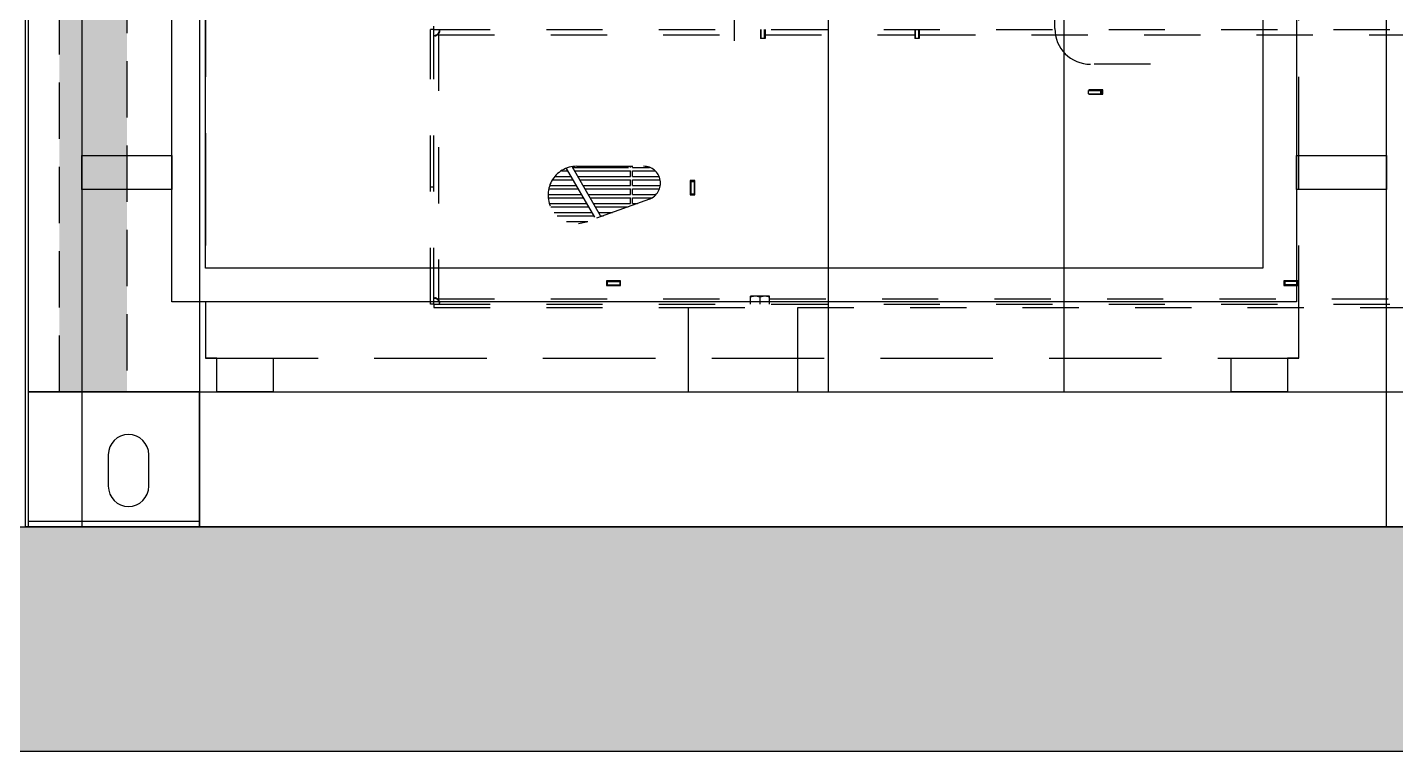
# Model space of a CAD drawing. Header units: millimetres. Extents: x 17886 to 18265, y -8727 to -7321.
# Drawn here: x 17929.27 to 17941.43, y -8668.2 to -8661.76 of the extents above; entities that cross this region are included whole.
import ezdxf

# ---------------------------------------------------------------- set-up
doc = ezdxf.new("R2010")
doc.units = ezdxf.units.MM
for name, pattern in [('CENTER', [2, 1.25, -0.25, 0.25, -0.25]), ('DASHED', [0.75, 0.5, -0.25]), ('DASHEDX2', [1.5, 1, -0.5]), ('EPL_DASH', [1, 0.5, -0.5])]:
    doc.linetypes.add(name, pattern=pattern)
for name, color, linetype in [('1429459_RE01DXF_CONTINUOUS_LINE', 7, 'Continuous'), ('2702101_DXF_CONTINUOUS_LINE', 7, 'Continuous'), ('2731608_DXF_CONTINUOUS_LINE', 7, 'Continuous'), ('3543613_DKREDXF_CONTINUOUS_LINE', 7, 'Continuous'), ('3570559_DXF_CONTINUOUS_LINE', 7, 'Continuous'), ('3570567_DXF_CONTINUOUS_LINE', 7, 'Continuous'), ('3570568_DXF_CONTINUOUS_LINE', 7, 'Continuous'), ('3570569_DXF_CONTINUOUS_LINE', 7, 'Continuous'), ('3570570_DXF_CONTINUOUS_LINE', 7, 'Continuous'), ('a_rahmen235', 7, 'Continuous'), ('DEFAULT_1', 7, 'CENTER')]:
    doc.layers.add(name, color=color, linetype=linetype)
doc.layers.add('CRTANJE', color=4, linetype='Continuous', lineweight=30)

msp = doc.modelspace()

# ---------------------------------------------------------------- hatches: boundary and pattern name
h = msp.add_hatch()
h.set_pattern_fill('AR-SAND', color=3, scale=0.01)
h.set_pattern_definition([(37.5, (-65.02433, -736.39157), (-0.016000313, 0.489413237), [0, -0.38608, 0, -0.4318, 0, -0.41275]), (7.5, (-65.0243, -736.3916), (0.449523283, 0.7168251), [0, -0.20828, 0, -0.34798, 0, -0.13335]), (327.5, (-65.33675, -736.39157), (0.79099237, 0.001437185), [0, -0.127, 0, -0.4572, 0, -0.5969]), (317.5, (-65.33675, -736.3916), (0.763556452, 0.222929323), [0, -0.0635, 0, -0.29972, 0, -0.3429])])
h.paths.add_polyline_path([(17930.152, -8640.31357), (17929.552, -8640.31357), (17929.552, -8665.00357), (17930.152, -8665.00357)])
h = msp.add_hatch()
h.set_pattern_fill('AR-CONC', color=4, scale=0.005)
h.set_pattern_definition([(50, (18068.5861, -883.6549), (0.910923345, -0.07969543), [0.09525, -1.04775]), (355, (18068.5861, -883.6549), (-0.17621711, 0.95528423), [0.0762, -0.83820292]), (100.451445, (18068.662, -883.6616), (0.73470624, 0.87558876), [0.08095004, -0.89045122]), (46.1842, (18068.5861, -883.4009), (1.3553952, -0.21021164), [0.142875, -1.571625]), (96.635558, (18068.6991, -883.4185), (1.18702067, 1.23713062), [0.12142512, -1.33567804]), (351.184151, (18068.5861, -883.401), (1.18702067, 1.23713062), [0.11429984, -1.25729866]), (21, (18068.7131, -883.4644), (0.758071956, -0.51132599), [0.09525, -1.04775]), (326, (18068.7131, -883.4644), (0.30901014, 0.92093983), [0.0762, -0.8382]), (71.451445, (18068.7763, -883.507), (1.0670821, 0.40961384), [0.08095004, -0.89044969]), (37.5, (18068.58613, -883.65493), (0.015443016, 0.422775194), [0, -0.82804, 0, -0.8509, 0, -0.841375]), (7.5, (18068.58613, -883.65493), (0.334098313, 0.500902874), [0, -0.48514, 0, -0.80899, 0, -0.320675]), (327.5, (18068.3029, -883.65493), (0.677952976, -0.02864372), [0, -0.3175, 0, -0.9906, 0, -1.31445]), (317.5, (18068.1759, -883.65493), (0.740645907, 0.127132455), [0, -0.41275, 0, -0.65786, 0, -0.93345])])
h.paths.add_polyline_path([(17990.15199, -8666.20357), (17990.15199, -8668.20357), (17917.25199, -8668.20357), (17917.25199, -8666.20357)])

# ---------------------------------------------------------------- linework, layer by layer
at = {"color": 3, "linetype": 'DASHED'}
msp.add_lwpolyline([(17929.552, -8640.31357), (17930.152, -8640.31357), (17930.152, -8665.00357), (17929.552, -8665.00357)], close=True, dxfattribs=at)
at = {"color": 6}
for points in [[(17929.25199, -8646.20357), (17929.75199, -8646.20357), (17929.75199, -8666.20357), (17929.25199, -8666.20357)], [(17930.55199, -8646.20357), (17940.55199, -8646.20357), (17940.55199, -8664.20357), (17930.55199, -8664.20357)], [(17941.35199, -8646.20357), (17941.85199, -8646.20357), (17941.85199, -8666.20357), (17941.35199, -8666.20357)], [(17930.85199, -8646.50357), (17940.25199, -8646.50357), (17940.25199, -8663.90357), (17930.85199, -8663.90357)], [(17930.55199, -8662.90357), (17930.55199, -8663.20357), (17929.75199, -8663.20357), (17929.75199, -8662.90357)], [(17930.55199, -8662.90357), (17930.55199, -8663.20357), (17929.75199, -8663.20357), (17929.75199, -8662.90357)], [(17941.35199, -8662.90357), (17941.35199, -8663.20357), (17940.55199, -8663.20357), (17940.55199, -8662.90357)]]:
    msp.add_lwpolyline(points, close=True, dxfattribs=at)
at = {"color": 4, "linetype": 'DASHEDX2'}
msp.add_lwpolyline([(17930.85208, -8647.70357), (17930.85208, -8664.70357), (17931.45208, -8664.70357), (17931.45208, -8665.00357), (17930.95208, -8665.00357), (17930.95208, -8664.70357), (17930.85208, -8664.70357), (17940.57208, -8664.70357), (17940.47208, -8664.70357), (17940.47208, -8665.00357), (17939.97208, -8665.00357), (17939.97208, -8664.70357), (17940.57208, -8664.70357), (17940.57208, -8647.70357)], dxfattribs=at)
at = {"color": 4}
msp.add_lwpolyline([(17990.15199, -8668.20357), (17917.25199, -8668.20357), (17917.25199, -8666.20357), (17990.15199, -8666.20357)], close=True, dxfattribs=at)
at = {"layer": '1429459_RE01DXF_CONTINUOUS_LINE', "color": 7, "linetype": 'EPL_DASH'}
for p, q in [((17934.05874, -8663.01865), (17934.31646, -8663.46504)), ((17934.11068, -8663.00462), (17934.36607, -8663.44697))]:
    msp.add_line(p, q, dxfattribs=at)
at = {"layer": '2702101_DXF_CONTINUOUS_LINE', "color": 7, "linetype": 'EPL_DASH'}
msp.add_line((17935.14697, -8664.25357), (17936.11697, -8664.25357), dxfattribs=at)
at = {"layer": '2702101_DXF_CONTINUOUS_LINE', "color": 7, "linetype": 'Continuous'}
for p, q in [((17935.14697, -8665.00357), (17935.14697, -8664.25357)), ((17936.11697, -8665.00357), (17936.11697, -8664.25357)), ((17935.14697, -8665.00357), (17936.11697, -8665.00357))]:
    msp.add_line(p, q, dxfattribs=at)
at = {"layer": '2731608_DXF_CONTINUOUS_LINE', "color": 7, "linetype": 'EPL_DASH'}
for p, q in [((17935.86697, -8664.15357), (17935.69697, -8664.15357)), ((17935.69697, -8664.22357), (17935.69697, -8664.15357)), ((17935.78197, -8664.22357), (17935.78197, -8664.16116)), ((17935.86697, -8664.22357), (17935.86697, -8664.15357))]:
    msp.add_line(p, q, dxfattribs=at)
for points, knots in [([(17935.73947, -8664.15357), (17935.72868, -8664.15357), (17935.71421, -8664.15582), (17935.70042, -8664.16001), (17935.69697, -8664.16116)], [0, 0, 0, 0, 0.74810019, 1, 1, 1, 1]), ([(17935.78197, -8664.16116), (17935.77852, -8664.16001), (17935.76473, -8664.15582), (17935.75026, -8664.15357), (17935.73947, -8664.15357)], [0, 0, 0, 0, 0.25189982, 1, 1, 1, 1]), ([(17935.82447, -8664.15357), (17935.81368, -8664.15357), (17935.79921, -8664.15582), (17935.78542, -8664.16001), (17935.78197, -8664.16116)], [0, 0, 0, 0, 0.74810019, 1, 1, 1, 1]), ([(17935.86697, -8664.16116), (17935.86352, -8664.16001), (17935.84973, -8664.15582), (17935.83526, -8664.15357), (17935.82447, -8664.15357)], [0, 0, 0, 0, 0.25189982, 1, 1, 1, 1])]:
    msp.add_open_spline(points, degree=3, knots=knots, dxfattribs=at)
at = {"layer": '3543613_DKREDXF_CONTINUOUS_LINE', "color": 7, "linetype": 'EPL_DASH'}
for p, q in [((17934.11296, -8663.00857), (17934.62897, -8663.00857)), ((17934.62897, -8663.00857), (17934.62897, -8662.99857)), ((17934.64897, -8663.00857), (17934.64897, -8662.99857)), ((17934.64897, -8663.00857), (17934.79842, -8663.00857)), ((17933.9388, -8663.11857), (17934.11642, -8663.11857)), ((17933.95786, -8663.08857), (17934.0991, -8663.08857)), ((17934.01603, -8663.03857), (17934.07023, -8663.03857)), ((17934.13028, -8663.03857), (17934.62897, -8663.03857)), ((17934.15915, -8663.08857), (17934.62897, -8663.08857)), ((17934.17647, -8663.11857), (17934.62897, -8663.11857)), ((17934.62897, -8663.08857), (17934.62897, -8663.03857)), ((17934.62897, -8663.16857), (17934.62897, -8663.11857)), ((17934.64897, -8663.08857), (17934.64897, -8663.03857)), ((17934.64897, -8663.03857), (17934.84646, -8663.03857)), ((17934.64897, -8663.08857), (17934.88287, -8663.08857)), ((17934.64897, -8663.16857), (17934.64897, -8663.11857)), ((17934.64897, -8663.11857), (17934.89216, -8663.11857)), ((17933.89941, -8663.24857), (17934.19148, -8663.24857)), ((17933.9055, -8663.19857), (17934.16261, -8663.19857)), ((17933.91354, -8663.16857), (17934.14529, -8663.16857)), ((17934.20533, -8663.16857), (17934.62897, -8663.16857)), ((17934.22266, -8663.19857), (17934.62897, -8663.19857)), ((17934.25152, -8663.24857), (17934.62897, -8663.24857)), ((17934.62897, -8663.24857), (17934.62897, -8663.19857)), ((17934.64897, -8663.16857), (17934.89381, -8663.16857)), ((17934.64897, -8663.24857), (17934.64897, -8663.19857)), ((17934.64897, -8663.19857), (17934.88733, -8663.19857)), ((17934.64897, -8663.24857), (17934.85637, -8663.24857)), ((17933.90029, -8663.27857), (17934.2088, -8663.27857)), ((17933.91102, -8663.32857), (17934.23767, -8663.32857)), ((17933.92097, -8663.35857), (17934.25499, -8663.35857)), ((17934.26884, -8663.27857), (17934.62897, -8663.27857)), ((17934.29771, -8663.32857), (17934.62897, -8663.32857)), ((17934.31503, -8663.35857), (17934.60873, -8663.35857)), ((17934.62897, -8663.32857), (17934.62897, -8663.27857)), ((17934.64897, -8663.32857), (17934.64897, -8663.27857)), ((17934.64897, -8663.27857), (17934.81813, -8663.27857)), ((17934.64897, -8663.32857), (17934.69109, -8663.32857)), ((17933.95249, -8663.40857), (17934.28385, -8663.40857)), ((17933.97914, -8663.43857), (17934.30117, -8663.43857)), ((17934.06012, -8663.48857), (17934.25187, -8663.48857)), ((17934.3439, -8663.40857), (17934.47148, -8663.40857)), ((17934.36122, -8663.43857), (17934.38913, -8663.43857))]:
    msp.add_line(p, q, dxfattribs=at)
at = {"layer": '3570559_DXF_CONTINUOUS_LINE', "color": 7, "linetype": 'EPL_DASH'}
for p, q in [((17935.79197, -8661.86357), (17935.79197, -8661.78357)), ((17937.19197, -8661.78357), (17937.19197, -8661.86357))]:
    msp.add_line(p, q, dxfattribs=at)
at = {"layer": '3570559_DXF_CONTINUOUS_LINE', "color": 3, "linetype": 'EPL_DASH'}
for p, q in [((17935.82197, -8661.86357), (17935.82197, -8661.78357)), ((17937.16197, -8661.78357), (17937.16197, -8661.86357))]:
    msp.add_line(p, q, dxfattribs=at)
at = {"layer": '3570567_DXF_CONTINUOUS_LINE', "color": 7, "linetype": 'EPL_DASH'}
for p, q in [((17938.70197, -8662.32357), (17938.81197, -8662.32357)), ((17938.70197, -8662.35357), (17938.70197, -8662.32357)), ((17938.81197, -8662.35357), (17938.81197, -8662.32357)), ((17938.81246, -8662.32357), (17938.81847, -8662.32357)), ((17938.82947, -8662.32357), (17938.81847, -8662.32357)), ((17938.81847, -8662.32357), (17938.81847, -8662.35357)), ((17935.16697, -8663.12707), (17935.16697, -8663.13307)), ((17935.16697, -8663.13357), (17935.16697, -8663.24357)), ((17935.16697, -8663.13357), (17935.19697, -8663.13357)), ((17935.16697, -8663.24357), (17935.19697, -8663.24357)), ((17935.16697, -8663.24406), (17935.16697, -8663.25007))]:
    msp.add_line(p, q, dxfattribs=at)
at = {"layer": '3570567_DXF_CONTINUOUS_LINE', "color": 3, "linetype": 'EPL_DASH'}
for p, q in [((17938.70197, -8662.35357), (17938.81197, -8662.35357)), ((17938.81246, -8662.35357), (17938.81847, -8662.35357)), ((17938.82947, -8662.35357), (17938.81847, -8662.35357)), ((17935.19697, -8663.12707), (17935.19697, -8663.13307)), ((17935.19697, -8663.13357), (17935.19697, -8663.24357)), ((17935.19697, -8663.24406), (17935.19697, -8663.25007))]:
    msp.add_line(p, q, dxfattribs=at)
at = {"layer": '3570568_DXF_CONTINUOUS_LINE', "color": 3, "linetype": 'EPL_DASH'}
for p, q in [((17934.41697, -8664.02357), (17934.54251, -8664.02357)), ((17940.44648, -8664.02357), (17940.44047, -8664.02357)), ((17940.55697, -8664.02357), (17940.44697, -8664.02357)), ((17940.56347, -8664.02357), (17940.55746, -8664.02357))]:
    msp.add_line(p, q, dxfattribs=at)
at = {"layer": '3570568_DXF_CONTINUOUS_LINE', "color": 7, "linetype": 'EPL_DASH'}
for p, q in [((17934.41697, -8664.05357), (17934.54251, -8664.05357)), ((17934.42047, -8664.02357), (17934.42047, -8664.05357)), ((17934.42697, -8664.05357), (17934.42697, -8664.02357)), ((17934.53697, -8664.05357), (17934.53697, -8664.02357)), ((17940.44648, -8664.05357), (17940.44047, -8664.05357)), ((17940.44697, -8664.02357), (17940.44697, -8664.05357)), ((17940.55697, -8664.05357), (17940.44697, -8664.05357)), ((17940.55697, -8664.02357), (17940.55697, -8664.05357)), ((17940.56347, -8664.05357), (17940.55746, -8664.05357))]:
    msp.add_line(p, q, dxfattribs=at)
at = {"layer": '3570569_DXF_CONTINUOUS_LINE', "color": 7, "linetype": 'EPL_DASH'}
for p, q in [((17932.85197, -8664.22357), (17932.85197, -8661.78357)), ((17932.88197, -8661.78357), (17932.85197, -8661.78357)), ((17932.88197, -8661.78357), (17932.88197, -8661.75357)), ((17932.88197, -8663.18357), (17932.85197, -8663.18357)), ((17932.88197, -8664.22357), (17932.85197, -8664.22357)), ((17932.88197, -8664.22357), (17932.88197, -8664.25357)), ((17932.88197, -8664.25357), (17935.14697, -8664.25357)), ((17936.11697, -8664.25357), (17943.58697, -8664.25357))]:
    msp.add_line(p, q, dxfattribs=at)
at = {"layer": '3570569_DXF_CONTINUOUS_LINE', "color": 3, "linetype": 'EPL_DASH'}
for p, q in [((17932.88197, -8664.22357), (17932.88197, -8661.78357)), ((17932.88197, -8661.78357), (17946.82197, -8661.78357)), ((17935.78697, -8661.78357), (17935.78697, -8661.86357)), ((17935.82697, -8661.78357), (17935.82697, -8661.86357)), ((17937.15697, -8661.78357), (17937.15697, -8661.86357)), ((17937.19697, -8661.78357), (17937.19697, -8661.86357)), ((17932.9198, -8661.82627), (17932.9176, -8661.82393)), ((17932.9198, -8661.82627), (17932.91768, -8661.82402)), ((17932.92197, -8661.82857), (17932.9198, -8661.82627)), ((17932.92197, -8661.82857), (17932.9198, -8661.82627)), ((17932.92197, -8661.82857), (17932.92197, -8664.17857)), ((17932.92197, -8661.82857), (17935.78697, -8661.82857)), ((17935.82697, -8661.86357), (17935.78697, -8661.86357)), ((17935.82697, -8661.82857), (17937.15697, -8661.82857)), ((17937.19697, -8661.86357), (17937.15697, -8661.86357)), ((17937.19697, -8661.82857), (17941.82552, -8661.82857)), ((17938.82947, -8662.31857), (17938.70447, -8662.31857)), ((17938.70447, -8662.31857), (17938.70447, -8662.32357)), ((17938.70447, -8662.35357), (17938.70447, -8662.35857)), ((17938.70447, -8662.35857), (17938.82947, -8662.35857)), ((17938.82947, -8662.35857), (17938.82947, -8662.31857)), ((17934.15197, -8662.99857), (17934.74697, -8662.99857)), ((17935.16197, -8663.12607), (17935.16197, -8663.25107)), ((17935.20197, -8663.12607), (17935.16197, -8663.12607)), ((17935.20197, -8663.25107), (17935.20197, -8663.12607)), ((17935.16197, -8663.25107), (17935.20197, -8663.25107)), ((17934.79831, -8663.28951), (17934.23925, -8663.49317)), ((17934.16686, -8663.50813), (17934.23925, -8663.49317)), ((17934.41697, -8664.01857), (17934.41697, -8664.05857)), ((17934.54197, -8664.01857), (17934.41697, -8664.01857)), ((17934.41697, -8664.05857), (17934.54197, -8664.05857)), ((17934.54197, -8664.05857), (17934.54197, -8664.01857)), ((17940.56447, -8664.01857), (17940.43947, -8664.01857)), ((17940.43947, -8664.01857), (17940.43947, -8664.05857)), ((17940.43947, -8664.05857), (17940.56447, -8664.05857)), ((17940.56447, -8664.05857), (17940.56447, -8664.01857)), ((17932.88197, -8664.22357), (17946.82197, -8664.22357)), ((17932.9198, -8664.18087), (17932.9176, -8664.1832)), ((17932.9198, -8664.18087), (17932.91768, -8664.18312)), ((17932.92197, -8664.17857), (17932.9198, -8664.18087)), ((17932.92197, -8664.17857), (17932.9198, -8664.18087)), ((17932.92197, -8664.17857), (17935.69697, -8664.17857)), ((17935.86697, -8664.17857), (17943.83697, -8664.17857))]:
    msp.add_line(p, q, dxfattribs=at)
for centre, radius, start, end in [((17932.89234, -8661.82875), 0.00873, 232.053618, 241.493603), ((17932.88292, -8661.79579), 0.04467, 317.889242, 320.937795), ((17934.15197, -8663.25357), 0.255, 90, 273.347963), ((17934.74697, -8663.14857), 0.15, 290.01596, 90), ((17932.88928, -8664.22349), 0.04937, 52.512718, 54.871221), ((17932.92485, -8664.21158), 0.00998, 318.609478, 328.011479)]:
    msp.add_arc(centre, radius, start, end, dxfattribs=at)
at = {"layer": '3570569_DXF_CONTINUOUS_LINE', "color": 7, "linetype": 'EPL_DASH'}
for centre, radius, start, end in [((17932.86778, -8661.75334), 0.08476, 283.104336, 289.043358), ((17932.86809, -8664.25262), 0.08354, 72.815717, 76.919969), ((17932.86705, -8664.25608), 0.08715, 70.997086, 72.835959), ((17932.91888, -8664.1799), 0.00404, 260.850229, 263.418855), ((17932.85381, -8664.23675), 0.08171, 14.978705, 25.82212)]:
    msp.add_arc(centre, radius, start, end, dxfattribs=at)
for points in [[(17932.91774, -8661.8211), (17932.92156, -8661.8165), (17932.92476, -8661.81135), (17932.92736, -8661.80597)], [(17932.92736, -8661.80597), (17932.92984, -8661.80085), (17932.9318, -8661.79544), (17932.93315, -8661.78991)], [(17932.89543, -8661.83346), (17932.90214, -8661.83115), (17932.90865, -8661.82802), (17932.91454, -8661.82407)], [(17932.91454, -8664.18307), (17932.90865, -8664.17911), (17932.90214, -8664.17599), (17932.89543, -8664.17368)], [(17932.92736, -8664.20116), (17932.92476, -8664.19578), (17932.92156, -8664.19064), (17932.91774, -8664.18604)]]:
    msp.add_open_spline(points, degree=3, dxfattribs=at)
at = {"layer": '3570569_DXF_CONTINUOUS_LINE', "color": 3, "linetype": 'EPL_DASH'}
for points in [[(17932.93331, -8661.79027), (17932.93138, -8661.78719), (17932.92753, -8661.78545), (17932.92398, -8661.78465)], [(17932.92715, -8661.81528), (17932.92957, -8661.81232), (17932.93166, -8661.80902), (17932.93311, -8661.80548)], [(17932.93311, -8661.80548), (17932.93424, -8661.80272), (17932.93503, -8661.79973), (17932.93503, -8661.79675)], [(17932.89367, -8661.83769), (17932.90213, -8661.83772), (17932.91038, -8661.83201), (17932.91605, -8661.82574)], [(17932.91768, -8661.82402), (17932.92119, -8661.82155), (17932.92442, -8661.8186), (17932.92715, -8661.81528)], [(17932.90738, -8664.17403), (17932.90409, -8664.17196), (17932.9004, -8664.17031), (17932.89657, -8664.16969)], [(17932.9176, -8664.1832), (17932.91472, -8664.17965), (17932.91125, -8664.17647), (17932.90738, -8664.17403)]]:
    msp.add_open_spline(points, degree=3, dxfattribs=at)
for points, knots in [([(17932.93503, -8661.79675), (17932.93503, -8661.79557), (17932.93477, -8661.7933), (17932.93388, -8661.79118), (17932.93331, -8661.79027)], [0, 0, 0, 0, 0.52152972, 1, 1, 1, 1]), ([(17932.88818, -8661.83642), (17932.88897, -8661.83685), (17932.89078, -8661.83749), (17932.89268, -8661.83768), (17932.89367, -8661.83769)], [0, 0, 0, 0, 0.47587356, 1, 1, 1, 1]), ([(17932.88698, -8664.17151), (17932.88611, -8664.17218), (17932.88458, -8664.17394), (17932.88367, -8664.17605), (17932.8833, -8664.17717)], [0, 0, 0, 0, 0.48148223, 1, 1, 1, 1]), ([(17932.89367, -8664.16945), (17932.89242, -8664.16945), (17932.89004, -8664.16974), (17932.88786, -8664.17082), (17932.88698, -8664.17151)], [0, 0, 0, 0, 0.528327, 1, 1, 1, 1]), ([(17932.89657, -8664.16969), (17932.89608, -8664.16961), (17932.89512, -8664.16949), (17932.89415, -8664.16945), (17932.89367, -8664.16945)], [0, 0, 0, 0, 0.51171545, 1, 1, 1, 1]), ([(17932.93503, -8664.21039), (17932.93503, -8664.20815), (17932.93293, -8664.19786), (17932.92575, -8664.18925), (17932.91932, -8664.18432)], [0, 0, 0, 0, 0.21618932, 1, 1, 1, 1]), ([(17932.93331, -8664.21687), (17932.93388, -8664.21595), (17932.93477, -8664.21384), (17932.93503, -8664.21156), (17932.93503, -8664.21039)], [0, 0, 0, 0, 0.47847048, 1, 1, 1, 1])]:
    msp.add_open_spline(points, degree=3, knots=knots, dxfattribs=at)
at = {"layer": '3570569_DXF_CONTINUOUS_LINE', "color": 7, "linetype": 'EPL_DASH'}
for points, knots in [([(17932.91732, -8661.82399), (17932.91682, -8661.82401), (17932.91585, -8661.82394), (17932.91487, -8661.82397), (17932.91439, -8661.82397)], [0, 0, 0, 0, 0.50508095, 1, 1, 1, 1]), ([(17932.91722, -8661.82446), (17932.91722, -8661.82439), (17932.91723, -8661.82424), (17932.91725, -8661.8241), (17932.91726, -8661.82403)], [0, 0, 0, 0, 0.48899231, 1, 1, 1, 1]), ([(17932.91726, -8661.82403), (17932.91733, -8661.82354), (17932.91755, -8661.82256), (17932.91775, -8661.82158), (17932.91775, -8661.82107)], [0, 0, 0, 0, 0.49613725, 1, 1, 1, 1]), ([(17932.91764, -8661.82397), (17932.91758, -8661.82398), (17932.91748, -8661.82399), (17932.91737, -8661.82399), (17932.91732, -8661.82399)], [0, 0, 0, 0, 0.49254478, 1, 1, 1, 1]), ([(17932.91782, -8664.18381), (17932.91727, -8664.18368), (17932.91619, -8664.18337), (17932.91507, -8664.18306), (17932.91451, -8664.18306)], [0, 0, 0, 0, 0.4976143, 1, 1, 1, 1]), ([(17932.9177, -8664.18374), (17932.9177, -8664.18414), (17932.91767, -8664.18494), (17932.91768, -8664.18575), (17932.91769, -8664.18614)], [0, 0, 0, 0, 0.50454526, 1, 1, 1, 1]), ([(17932.91769, -8664.18311), (17932.91769, -8664.18322), (17932.9177, -8664.18342), (17932.9177, -8664.18363), (17932.9177, -8664.18374)], [0, 0, 0, 0, 0.49234326, 1, 1, 1, 1]), ([(17932.91824, -8664.18389), (17932.91817, -8664.18388), (17932.91803, -8664.18385), (17932.91789, -8664.18382), (17932.91782, -8664.18381)], [0, 0, 0, 0, 0.48482409, 1, 1, 1, 1])]:
    msp.add_open_spline(points, degree=3, knots=knots, dxfattribs=at)
at = {"layer": '3570570_DXF_CONTINUOUS_LINE', "color": 7, "linetype": 'EPL_DASH'}
for p, q in [((17938.80447, -8662.32357), (17938.80447, -8662.31857)), ((17938.80447, -8662.35857), (17938.80447, -8662.35357))]:
    msp.add_line(p, q, dxfattribs=at)
at = {"layer": 'a_rahmen235'}
for points in [[(17930.79698, -8665.00357), (17929.27699, -8665.00357), (17929.27699, -8640.31357), (17930.79698, -8640.31357)], [(17952.10699, -8666.20357), (17930.79699, -8666.20357), (17930.79699, -8665.00357), (17952.10699, -8665.00357)]]:
    msp.add_lwpolyline(points, close=True, dxfattribs=at)
msp.add_lwpolyline([(17929.27699, -8666.15357), (17930.79699, -8666.15357), (17930.79699, -8666.20357), (17929.27699, -8666.20357), (17929.27699, -8665.00357), (17930.79699, -8665.00357), (17930.79699, -8666.20357)], dxfattribs=at)
msp.add_lwpolyline([(17930.34699, -8665.84357), (17930.34699, -8665.56357, 1), (17929.98699, -8665.56357), (17929.98699, -8665.84357, 1)], format="xyb", close=True, dxfattribs=at)
at = {"layer": 'CRTANJE', "lineweight": 30}
msp.add_lwpolyline([(17938.48699, -8665.00357), (17938.48699, -8640.31357), (17936.38699, -8640.31357), (17936.38699, -8665.00357)], close=True, dxfattribs=at)
at = {"layer": 'DEFAULT_1', "color": 2, "linetype": 'EPL_DASH'}
for p, q in [((17935.55197, -8660.38357), (17935.55197, -8662.08357)), ((17938.40297, -8661.77287), (17938.40297, -8661.02087)), ((17939.25297, -8662.09087), (17938.72097, -8662.09087))]:
    msp.add_line(p, q, dxfattribs=at)
msp.add_arc((17938.72097, -8661.77287), 0.318, 180, 270, dxfattribs=at)

doc.saveas('drawing.dxf')
